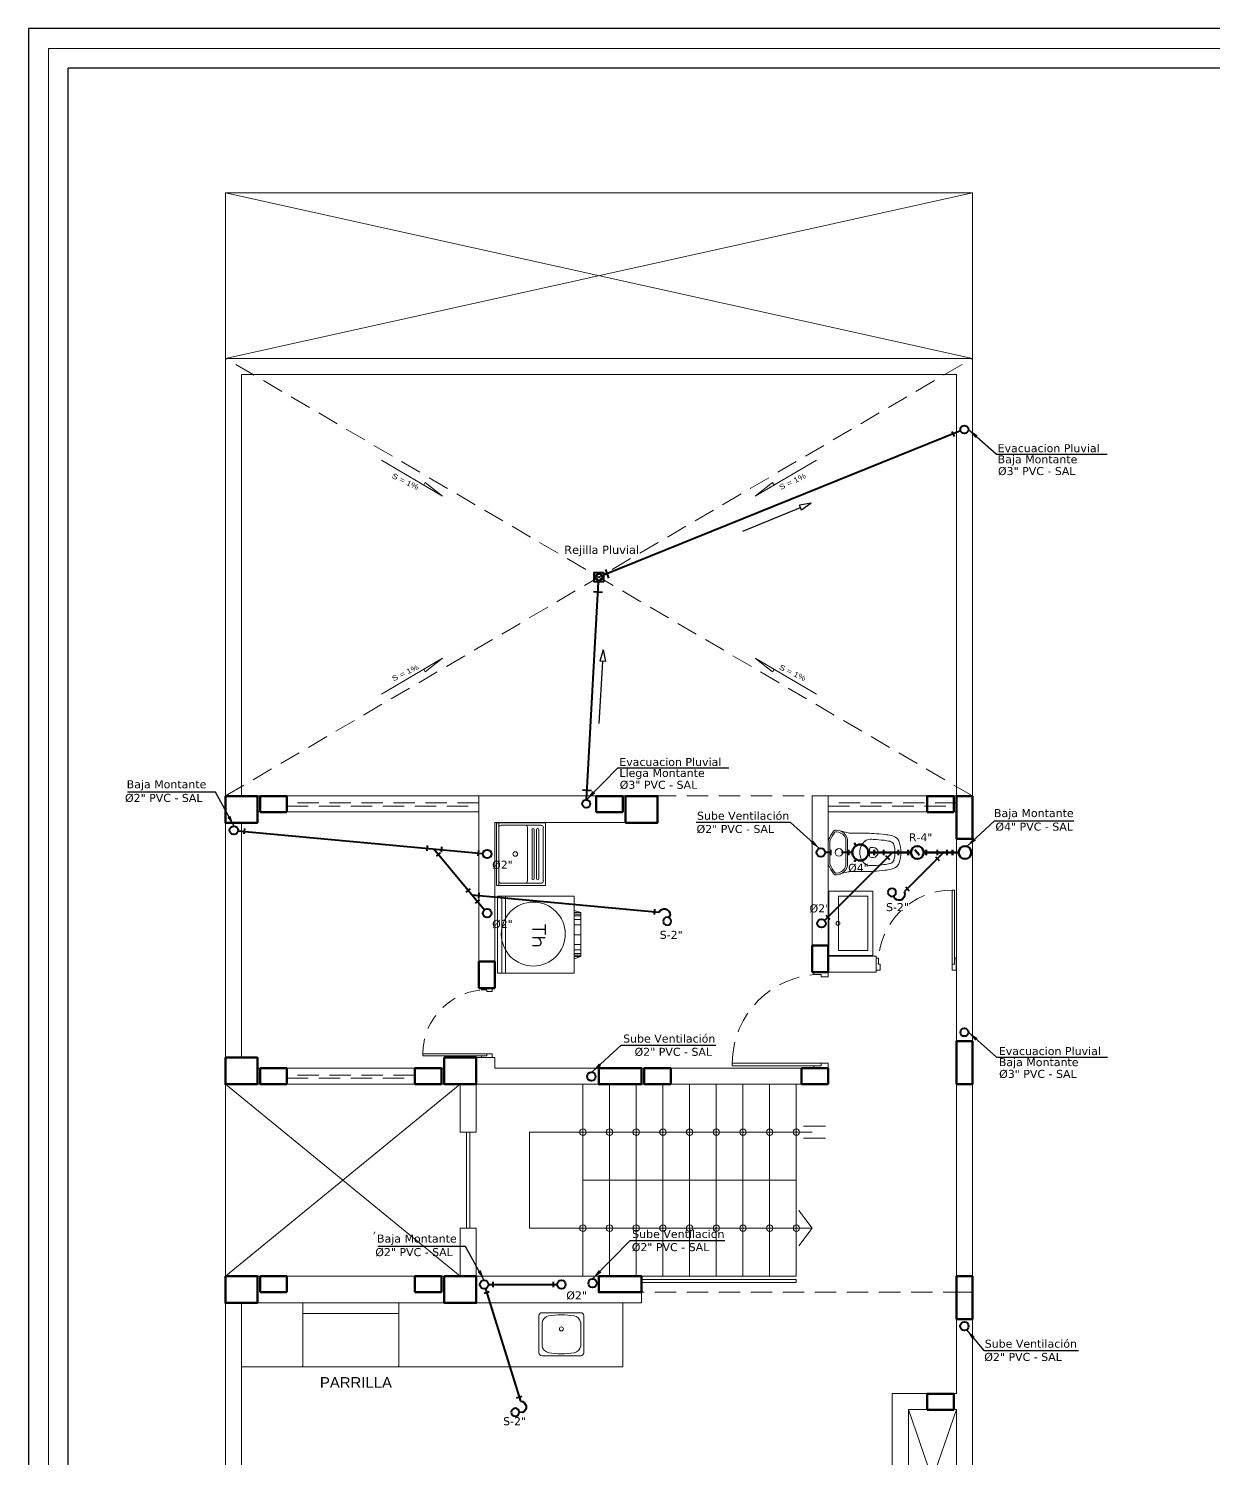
# Model space of a CAD drawing. Header units: millimetres. Extents: x 821 to 906, y 83 to 185.
# Drawn here: x 869.09 to 880.19, y 171.47 to 184.87 of the extents above; entities that cross this region are included whole.
import ezdxf

# ---------------------------------------------------------------- set-up
doc = ezdxf.new("R2010")
doc.units = ezdxf.units.MM
doc.linetypes.add('HIDDEN', pattern=[0.375, 0.25, -0.125])
doc.linetypes.add('HIDDEN2', pattern=[0.1875, 0.125, -0.0625])
for name, color, linetype, lineweight in [('COLUMNAS', 3, 'Continuous', 80), ('evacuacion pluvial', 3, 'Continuous', 40), ('Muro Alto', 1, 'Continuous', 80), ('Muro sin techar', 160, 'Continuous', 40), ('P6', 255, 'Continuous', 20), ('Pluma 0.1', 1, 'Continuous', 9), ('red desague', 73, 'Continuous', 80), ('Redesecundaria', 217, 'Continuous', 40), ('Tex. accesorios', 7, 'Continuous', 5)]:
    doc.layers.add(name, color=color, linetype=linetype, lineweight=lineweight)
for name, color, linetype in [('Sanitarios', 135, 'Continuous'), ('Texto', 5, 'Continuous'), ('Textos', 143, 'Continuous')]:
    doc.layers.add(name, color=color, linetype=linetype)
doc.styles.add('ARIAL', font='arial.ttf', dxfattribs={"width": 1.2})
doc.styles.add('R120-50', font='romans.shx', dxfattribs={"width": 1.3, "height": 0.12})
doc.styles.add('style1', font='arial.ttf')
doc.styles.add('style4', font='verdanab.ttf', dxfattribs={"height": 0.1})
doc.styles.add('textcosan', font='verdana.ttf', dxfattribs={"height": 0.1})
doc.dimstyles.new('dimension horizontal', dxfattribs={"dimtxt": 0.08, "dimasz": 0.1, "dimexe": 0.15, "dimexo": 0.3, "dimgap": 0.01, "dimtad": 2, "dimtih": 1, "dimtoh": 1, "dimzin": 1, "dimtxsty": 'style4', "dimblk": 'ARCHTICK', "dimcen": 0.08, "dimadec": 0, "dimazin": 0, "dimtfac": 1, "dimtmove": 0, "dimatfit": 3, "dimfxl": 1, "dimarcsym": 0})

# ---------------------------------------------------------------- blocks, each defined once
blk = doc.blocks.new('REFREFREC')
at = {"layer": 'COLUMNAS', "color": 1, "lineweight": 80, "ltscale": 0.2}
for points in [[(10642.191, -16633.204), (10642.491, -16633.204), (10642.491, -16633.454), (10642.191, -16633.454)], [(10645.941, -16633.204), (10646.241, -16633.204), (10646.241, -16633.454), (10645.941, -16633.454)], [(10649.041, -16633.606), (10649.191, -16633.606), (10649.191, -16633.204), (10649.041, -16633.204)], [(10649.041, -16635.904), (10649.191, -16635.904), (10649.191, -16635.501), (10649.041, -16635.501)], [(10642.191, -16635.654), (10642.491, -16635.654), (10642.491, -16635.904), (10642.191, -16635.904)], [(10644.241, -16635.654), (10644.541, -16635.654), (10644.541, -16635.904), (10644.241, -16635.904)], [(10645.689, -16635.754), (10645.689, -16635.904), (10646.091, -16635.904), (10646.091, -16635.754)], [(10642.191, -16637.704), (10642.491, -16637.704), (10642.491, -16637.954), (10642.191, -16637.954)], [(10644.241, -16637.704), (10644.541, -16637.704), (10644.541, -16637.954), (10644.241, -16637.954)], [(10645.689, -16637.704), (10645.689, -16637.854), (10646.091, -16637.854), (10646.091, -16637.704)], [(10649.041, -16638.106), (10649.191, -16638.106), (10649.191, -16637.704), (10649.041, -16637.704)], [(10642.341, -16641.854), (10642.191, -16641.854), (10642.191, -16642.104), (10642.341, -16642.104)], [(10649.191, -16641.854), (10649.041, -16641.854), (10649.041, -16642.104), (10649.191, -16642.104)], [(10642.192, -16644.559), (10642.342, -16644.559), (10642.342, -16644.257), (10642.192, -16644.257)], [(10649.191, -16644.304), (10649.041, -16644.304), (10649.041, -16644.554), (10649.191, -16644.554)], [(10642.341, -16645.254), (10642.191, -16645.254), (10642.191, -16645.554), (10642.341, -16645.554)]]:
    blk.add_lwpolyline(points, close=True, dxfattribs=at)
at = {"layer": 'Muro Alto', "color": 6, "linetype": 'HIDDEN', "lineweight": 60}
for points in [[(10642.766, -16633.354), (10642.766, -16633.204), (10642.516, -16633.204), (10642.516, -16633.354)], [(10645.916, -16633.354), (10645.916, -16633.204), (10645.666, -16633.204), (10645.666, -16633.354)], [(10649.016, -16633.354), (10649.016, -16633.204), (10648.766, -16633.204), (10648.766, -16633.354)], [(10647.691, -16634.854), (10647.841, -16634.854), (10647.841, -16634.604), (10647.691, -16634.604)], [(10644.566, -16635.004), (10644.716, -16635.004), (10644.716, -16634.754), (10644.566, -16634.754)], [(10642.766, -16635.904), (10642.766, -16635.754), (10642.516, -16635.754), (10642.516, -16635.904)], [(10644.216, -16635.904), (10644.216, -16635.754), (10643.966, -16635.754), (10643.966, -16635.904)], [(10646.366, -16635.904), (10646.366, -16635.754), (10646.116, -16635.754), (10646.116, -16635.904)], [(10647.841, -16635.904), (10647.841, -16635.754), (10647.591, -16635.754), (10647.591, -16635.904)], [(10642.766, -16637.854), (10642.766, -16637.704), (10642.516, -16637.704), (10642.516, -16637.854)], [(10644.216, -16637.854), (10644.216, -16637.704), (10643.966, -16637.704), (10643.966, -16637.854)], [(10649.016, -16638.954), (10649.016, -16638.804), (10648.766, -16638.804), (10648.766, -16638.954)], [(10649.016, -16640.404), (10649.016, -16640.254), (10648.766, -16640.254), (10648.766, -16640.404)]]:
    blk.add_lwpolyline(points, close=True, dxfattribs=at)
blk = doc.blocks.new('puertas sss')
at = {"color": 251, "lineweight": 0, "true_color": 0x636466}
for p, q in [((2962.35, 159.017), (2962.215, 159.017)), ((2962.215, 159.017), (2962.215, 158.972)), ((2962.35, 159.017), (2962.215, 159.017)), ((2962.215, 158.972), (2962.282, 158.972)), ((2962.282, 158.972), (2962.282, 158.994)), ((2962.282, 158.994), (2962.35, 158.994)), ((2962.35, 158.994), (2962.35, 159.017)), ((2962.215, 158.117), (2962.215, 158.162)), ((2962.215, 158.162), (2962.282, 158.162)), ((2962.35, 158.117), (2962.215, 158.117)), ((2962.35, 158.117), (2962.215, 158.117)), ((2962.282, 158.162), (2962.282, 158.139)), ((2962.282, 158.139), (2962.282, 158.162)), ((2962.282, 158.162), (2963.115, 158.162)), ((2962.282, 158.139), (2962.35, 158.139)), ((2963.115, 158.139), (2962.282, 158.139)), ((2962.35, 158.139), (2962.35, 158.117)), ((2963.115, 158.162), (2963.115, 158.139))]:
    blk.add_line(p, q, dxfattribs=at)
at = {"color": 251, "linetype": 'HIDDEN', "lineweight": 0, "ltscale": 0.8, "true_color": 0x636466}
blk.add_arc((2962.282, 158.162), 0.833, 0, 90, dxfattribs=at)
blk = doc.blocks.new('poza lavaropa')
at = {"color": 251, "lineweight": 0, "true_color": 0x636466}
for p, q in [((3035.289, 158.071), (3035.748, 158.071)), ((3035.332, 158.05), (3035.706, 158.05)), ((3035.578, 158.028), (3035.578, 157.527)), ((3035.727, 158.028), (3035.727, 157.527)), ((3035.748, 158.071), (3035.748, 157.484)), ((3035.748, 157.484), (3035.289, 157.484)), ((3035.706, 157.506), (3035.332, 157.506))]:
    blk.add_line(p, q, dxfattribs=at)
for points in [[(3035.289, 158.071), (3035.289, 157.484)], [(3035.311, 157.484), (3035.311, 158.071)], [(3035.621, 158.007), (3035.621, 157.548)], [(3035.642, 158.007), (3035.642, 157.548)], [(3035.663, 158.007), (3035.663, 157.548)], [(3035.685, 158.007), (3035.685, 157.548)]]:
    blk.add_lwpolyline(points, dxfattribs=at)
blk.add_circle((3035.464, 157.78), 0.0213, dxfattribs=at)
for centre, radius, start, end in [((3035.332, 158.028), 0.0212, 89.9999, 179.9999), ((3035.557, 158.028), 0.0212, 359.9999, 89.9999), ((3035.631, 158.007), 0.0106, 359.9999, 179.9999), ((3035.674, 158.007), 0.0106, 359.9999, 179.9999), ((3035.706, 158.028), 0.0212, 359.9999, 89.9999), ((3035.332, 157.527), 0.0212, 179.9999, 269.9999), ((3035.557, 157.527), 0.0212, 269.9999, 359.9999), ((3035.631, 157.548), 0.0106, 179.9999, 359.9999), ((3035.674, 157.548), 0.0106, 179.9999, 359.9999), ((3035.706, 157.527), 0.0212, 269.9999, 359.9999)]:
    blk.add_arc(centre, radius, start, end, dxfattribs=at)
blk = doc.blocks.new('lavaseca')
at = {"color": 251, "lineweight": 0, "true_color": 0x636466}
for p, q in [((3035.33, 158.124), (3035.33, 158.844)), ((3035.33, 158.844), (3036.05, 158.844)), ((3035.37, 158.844), (3035.37, 158.124)), ((3035.405, 158.844), (3035.405, 158.124)), ((3036.05, 158.844), (3036.05, 158.124)), ((3036.111, 158.691), (3036.05, 158.691)), ((3036.111, 158.676), (3036.05, 158.676)), ((3036.111, 158.66), (3036.05, 158.66)), ((3036.111, 158.627), (3036.05, 158.627)), ((3036.111, 158.576), (3036.05, 158.576)), ((3036.111, 158.484), (3036.05, 158.484)), ((3036.111, 158.393), (3036.05, 158.393)), ((3036.111, 158.341), (3036.05, 158.341)), ((3036.111, 158.309), (3036.05, 158.309)), ((3036.111, 158.293), (3036.05, 158.293)), ((3036.111, 158.278), (3036.05, 158.278)), ((3035.33, 158.124), (3036.05, 158.124))]:
    blk.add_line(p, q, dxfattribs=at)
blk.add_lwpolyline([(3036.05, 158.71), (3036.05, 158.259), (3036.111, 158.278), (3036.111, 158.691)], close=True, dxfattribs=at)
blk = doc.blocks.new('dfbdb')
at = {"color": 251, "lineweight": 0, "true_color": 0x636466, "elevation": 0}
for points in [[(3106.067, -99.512), (3106.067, -98.842), (3106.527, -98.842), (3106.527, -99.512)], [(3106.167, -99.462), (3106.167, -98.892), (3106.477, -98.892), (3106.477, -99.462)]]:
    blk.add_lwpolyline(points, close=True, dxfattribs=at)
at = {"color": 251, "lineweight": 0, "true_color": 0x636466}
blk.add_circle((3106.164, -99.177, 0), 0.02, dxfattribs=at)
blk = doc.blocks.new('ino')
at = {"color": 251, "lineweight": 0, "true_color": 0x636466, "extrusion": (-0.000695462, -1.32202e-15, 1)}
for p, q in [((2966.547, 159.634, 0), (2966.547, 159.742, 0)), ((2966.606, 159.828, 0), (2966.63, 159.823, 0)), ((2966.697, 159.634, 0), (2966.697, 159.74, 0)), ((2966.712, 159.634, 0), (2966.712, 159.74, 0)), ((2966.547, 159.634, 0), (2966.547, 159.525, 0)), ((2966.697, 159.634, 0), (2966.697, 159.527, 0)), ((2966.712, 159.634, 0), (2966.712, 159.527, 0)), ((2966.917, 159.661, 0), (2966.917, 159.634, 0)), ((2966.917, 159.607, 0), (2966.917, 159.634, 0)), ((2966.952, 159.681, 0), (2966.937, 159.681, 0)), ((2966.952, 159.587, 0), (2966.937, 159.587, 0)), ((2966.606, 159.439, 0), (2966.63, 159.444, 0))]:
    blk.add_line(p, q, dxfattribs=at)
at = {"color": 251, "lineweight": 0, "true_color": 0x636466, "extrusion": (-0.000695462, -1.32202e-15, 1), "elevation": -2.063}
blk.add_lwpolyline([(2967.173, 159.767, 0.105815), (2967.12, 159.792, 0.021734), (2967.06, 159.802, 0.017071), (2966.958, 159.811, 0.008371), (2966.871, 159.814), (2966.735, 159.814, -0.060284), (2966.716, 159.816), (2966.651, 159.832, 0.050432), (2966.632, 159.838), (2966.609, 159.843, 0.296342), (2966.58, 159.832, 0.045212), (2966.534, 159.755, 0.112247), (2966.531, 159.742), (2966.531, 159.634), (2966.531, 159.525, 0.112247), (2966.534, 159.513, 0.045212), (2966.58, 159.435, 0.296342), (2966.609, 159.424), (2966.632, 159.429, 0.049523), (2966.651, 159.435), (2966.652, 159.436), (2966.716, 159.451, -0.060284), (2966.735, 159.454), (2966.871, 159.454, 0.008371), (2966.958, 159.457, 0.017071), (2967.06, 159.466, 0.021734), (2967.12, 159.476, 0.105815), (2967.173, 159.501, 0.128647), (2967.195, 159.535, 0.084162), (2967.211, 159.634, 0.083997), (2967.195, 159.733, 0.128647)], format="xyb", close=True, dxfattribs=at)
at = {"color": 251, "lineweight": 0, "true_color": 0x636466, "extrusion": (-0.000695462, -1.32202e-15, 1)}
for centre, radius in [((2966.78, 159.714, -2.063), 0.0075), ((2966.631, 159.634, -2.063), 0.035), ((2966.631, 159.634, -2.063), 0.035), ((2966.78, 159.554, -2.063), 0.0075)]:
    blk.add_circle(centre, radius, dxfattribs=at)
for centre, radius, start, end in [((2966.559, 159.742, -2.063), 0.013, 154.382, 180), ((2966.985, 159.538, -2.063), 0.485, 144.0272, 154.382), ((2966.603, 159.816, -2.063), 0.013, 78, 144.0272), ((2966.611, 159.74, -2.063), 0.085, 0, 78), ((2966.611, 159.74, -2.063), 0.1, 0, 66.4517), ((2966.967, 159.634, -2.063), 0.14, 130.1762, 180.0038), ((2966.921, 159.687, -2.063), 0.07, 87.777, 130.0983), ((2966.825, 157.214, -2.063), 2.545, 87.0658, 87.777), ((2966.877, 158.313, -2.063), 1.445, 83.0015, 86.9136), ((2966.975, 159.107, -2.063), 0.645, 78.0475, 83.0279), ((2967.088, 159.655, -2.063), 0.085, 72.2801, 76.8274), ((2967.099, 159.689, -2.063), 0.05, 15.6837, 72.2801), ((2966.91, 159.636, -2.063), 0.246, 359.56, 15.6385), ((2966.966, 159.634, -2.063), 0.14, 180, 229.9017), ((2966.936, 159.661, -2.063), 0.02, 90, 180), ((2966.936, 159.607, -2.063), 0.02, 180, 270), ((2966.951, 159.634, -2.063), 0.047, 0, 90), ((2966.951, 159.634, -2.063), 0.047, 270, 0), ((2966.911, 159.631, -2.063), 0.245, 344.3163, 0.4411), ((2966.559, 159.525, -2.063), 0.013, 180, 205.618), ((2966.985, 159.729, -2.063), 0.485, 205.618, 215.9728), ((2966.603, 159.452, -2.063), 0.013, 215.9728, 282), ((2966.611, 159.527, -2.063), 0.085, 282, 0), ((2966.611, 159.527, -2.063), 0.1, 293.3405, 0), ((2966.921, 159.58, -2.063), 0.07, 229.9017, 272.223), ((2966.825, 162.053, -2.063), 2.545, 272.223, 272.9342), ((2966.877, 160.954, -2.063), 1.445, 273.0864, 276.9985), ((2966.975, 160.16, -2.063), 0.645, 276.9721, 281.9525), ((2967.088, 159.612, -2.063), 0.085, 283.1726, 287.7199), ((2967.099, 159.579, -2.063), 0.05, 287.7199, 344.3163)]:
    blk.add_arc(centre, radius, start, end, dxfattribs=at)
blk = doc.blocks.new('rgergeg')
at = {"color": 251, "lineweight": 0, "true_color": 0x636466}
for p, q in [((10594.564, -16435.25), (10594.564, -16435.611)), ((10594.594, -16435.22), (10594.939, -16435.22)), ((10594.655, -16435.25), (10594.878, -16435.25)), ((10594.969, -16435.25), (10594.969, -16435.611)), ((10594.655, -16435.611), (10594.878, -16435.611)), ((10594.594, -16435.641), (10594.939, -16435.641))]:
    blk.add_line(p, q, dxfattribs=at)
blk.add_circle((10594.716, -16435.43), 0.0185, dxfattribs=at)
blk.add_circle((10594.716, -16435.43), 0.0185, dxfattribs=at)
for centre, radius, start, end in [((10594.594, -16435.25), 0.03, 90, 180), ((10595.335, -16435.431), 0.75, 170.9213, 189.0787), ((10594.668, -16435.324), 0.075, 100.1148, 170.9213), ((10594.787, -16434.481), 0.75, 259.8852, 259.8855), ((10594.787, -16435.989), 0.75, 100.1145, 100.1148), ((10594.747, -16434.481), 0.75, 280.1145, 280.1148), ((10594.865, -16435.324), 0.075, 9.0787, 79.8852), ((10594.747, -16435.989), 0.75, 79.8852, 79.8855), ((10594.939, -16435.25), 0.03, 0, 90), ((10594.199, -16435.431), 0.75, 350.9213, 9.0787), ((10594.594, -16435.611), 0.03, 180, 270), ((10594.668, -16435.537), 0.075, 189.0787, 259.8852), ((10594.787, -16434.873), 0.75, 259.8852, 259.8855), ((10594.865, -16435.537), 0.075, 280.1148, 350.9213), ((10594.747, -16434.873), 0.75, 280.1145, 280.1148), ((10594.939, -16435.611), 0.03, 270, 0)]:
    blk.add_arc(centre, radius, start, end, dxfattribs=at)
blk = doc.blocks.new('TH5G5')
at = {"color": 251, "lineweight": 0, "true_color": 0x636466}
for p, q in [((855.751, 182.825), (848.751, 182.825)), ((848.751, 182.825), (848.751, 162.825)), ((848.751, 181.275), (855.751, 182.825)), ((855.751, 181.275), (848.751, 182.825)), ((855.751, 162.825), (855.751, 182.825)), ((855.751, 181.275), (848.751, 181.275)), ((855.601, 181.125), (848.901, 181.125)), ((848.901, 181.125), (848.901, 177.175)), ((855.601, 171.575), (855.601, 181.125)), ((854.251, 175.525), (854.251, 177.175)), ((854.251, 177.175), (855.751, 177.175)), ((854.401, 177.025), (854.401, 177.175)), ((854.401, 175.675), (854.401, 177.025)), ((854.401, 177.025), (855.601, 177.025)), ((848.901, 176.925), (848.901, 174.725)), ((854.401, 175.675), (854.851, 175.675)), ((854.851, 175.525), (854.851, 175.675)), ((854.251, 175.525), (854.401, 175.525)), ((854.401, 175.525), (854.851, 175.525)), ((854.401, 175.525), (854.401, 175.48)), ((851.126, 175.375), (851.276, 175.375)), ((849.051, 174.625), (850.801, 174.625)), ((854.401, 174.67), (854.401, 174.475)), ((848.901, 174.475), (848.751, 174.475)), ((848.901, 174.475), (848.901, 174.475)), ((848.901, 174.475), (850.951, 174.475)), ((851.101, 174.475), (851.101, 174.025)), ((851.101, 174.475), (854.401, 174.475)), ((851.101, 174.025), (851.101, 174.475)), ((852.101, 173.575), (852.101, 174.475)), ((852.351, 173.575), (852.351, 174.475)), ((852.601, 173.575), (852.601, 174.475)), ((852.851, 173.575), (852.851, 174.475)), ((853.101, 173.575), (853.101, 174.475)), ((853.351, 173.575), (853.351, 174.475)), ((853.601, 173.575), (853.601, 174.475)), ((853.851, 173.575), (853.851, 174.475)), ((854.101, 173.575), (854.101, 174.475)), ((854.169, 174.082), (854.375, 174.082)), ((851.101, 174.025), (850.951, 174.025)), ((851.601, 173.125), (851.601, 174.025)), ((854.169, 173.968), (854.375, 173.968)), ((854.101, 173.575), (852.101, 173.575)), ((852.101, 172.675), (852.101, 173.575)), ((852.351, 172.675), (852.351, 173.575)), ((852.601, 172.675), (852.601, 173.575)), ((852.851, 172.675), (852.851, 173.575)), ((853.101, 172.675), (853.101, 173.575)), ((853.351, 172.675), (853.351, 173.575)), ((853.601, 172.675), (853.601, 173.575)), ((853.851, 172.675), (853.851, 173.575)), ((854.101, 172.675), (854.101, 173.575)), ((851.101, 173.125), (850.951, 173.125)), ((851.101, 173.125), (851.101, 172.675)), ((851.101, 172.675), (851.101, 173.125)), ((852.101, 173.125), (851.601, 173.125)), ((848.901, 172.675), (848.751, 172.675)), ((848.901, 172.675), (850.951, 172.675)), ((851.101, 172.675), (854.101, 172.675)), ((852.651, 172.645), (854.101, 172.645)), ((852.651, 172.615), (854.101, 172.615)), ((854.101, 172.615), (854.101, 172.645)), ((855.601, 172.525), (855.751, 172.525)), ((849.477, 172.425), (849.477, 171.825)), ((850.377, 172.425), (850.377, 171.825)), ((852.476, 171.825), (852.476, 172.425)), ((848.901, 171.825), (852.476, 171.825)), ((855.601, 170.125), (855.151, 171.425)), ((855.601, 170.125), (855.601, 171.425))]:
    blk.add_line(p, q, dxfattribs=at)
for points in [[(848.751, 182.825), (855.751, 182.825), (855.751, 162.825), (848.751, 162.825)], [(848.751, 177.175), (848.751, 181.275), (855.751, 181.275), (855.751, 177.175), (855.601, 177.175), (855.601, 181.125), (848.901, 181.125), (848.901, 177.175)], [(850.951, 174.025), (850.951, 174.475), (848.751, 174.475), (848.751, 177.175), (852.801, 177.175), (852.801, 176.925), (851.276, 176.925), (851.276, 175.375), (851.126, 175.375), (851.126, 177.025), (849.051, 177.025), (849.051, 176.925), (848.901, 176.925), (848.901, 174.725), (849.051, 174.725), (849.051, 174.625), (850.801, 174.625), (850.801, 174.725), (851.276, 174.725), (851.276, 174.625), (854.401, 174.625), (854.401, 174.475), (851.101, 174.475), (851.101, 174.025)], [(855.601, 165.825), (855.751, 165.825), (855.751, 177.175), (854.251, 177.175), (854.251, 175.525), (854.851, 175.525), (854.851, 175.675), (854.401, 175.675), (854.401, 177.025), (855.601, 177.025), (855.601, 171.575), (855.001, 171.575), (855.001, 169.975), (855.601, 169.975)], [(851.011, 174.025), (851.011, 173.125), (851.041, 173.125), (851.041, 174.025)], [(848.751, 166.425), (848.901, 166.425), (848.901, 172.425), (852.651, 172.425), (852.651, 172.675), (851.101, 172.675), (851.101, 173.125), (850.951, 173.125), (850.951, 172.675), (848.751, 172.675)], [(849.477, 171.825), (849.477, 172.325), (850.377, 172.325), (850.377, 171.825)], [(855.151, 171.425), (855.601, 171.425), (855.601, 170.125), (855.151, 170.125)], [(855.151, 171.425), (855.601, 171.425), (855.601, 170.125), (855.151, 170.125)]]:
    blk.add_lwpolyline(points, close=True, dxfattribs=at)
for points in [[(848.751, 177.175), (851.876, 177.175)], [(851.126, 177.175), (851.126, 175.375)], [(848.901, 175.725), (848.901, 176.925)], [(848.751, 172.675), (850.951, 174.475)], [(850.951, 172.675), (848.751, 174.475)], [(854.101, 174.475), (854.101, 173.575)], [(854.251, 174.025), (851.601, 174.025)], [(854.101, 173.575), (854.101, 172.675)], [(854.251, 173.125), (854.125, 173.29)], [(854.251, 173.125), (852.101, 173.125)], [(854.251, 173.125), (854.125, 172.96)], [(855.601, 169.975), (855.001, 169.975), (855.001, 171.575), (855.601, 171.575)], [(855.751, 171.575), (855.751, 171.575), (855.751, 169.975)], [(855.601, 171.425), (855.151, 170.125)]]:
    blk.add_lwpolyline(points, dxfattribs=at)
for centre in [(852.101, 174.025), (852.351, 174.025), (852.601, 174.025), (852.851, 174.025), (853.101, 174.025), (853.351, 174.025), (853.601, 174.025), (853.851, 174.025), (854.101, 174.025), (852.101, 173.125), (852.351, 173.125), (852.601, 173.125), (852.851, 173.125), (853.101, 173.125), (853.351, 173.125), (853.601, 173.125), (853.851, 173.125), (854.101, 173.125)]:
    blk.add_circle(centre, 0.03, dxfattribs=at)
blk.add_open_spline([(850.142, 173.069), (850.146, 173.078), (850.149, 173.086), (850.152, 173.091)], degree=3, dxfattribs=at)
at = {"layer": 'Muro sin techar', "color": 251, "linetype": 'HIDDEN', "lineweight": 0, "ltscale": 0.8, "true_color": 0x636466}
for p, q in [((855.751, 177.175), (848.751, 181.275)), ((852.476, 172.525), (855.601, 172.525))]:
    blk.add_line(p, q, dxfattribs=at)
for points in [[(848.751, 177.175), (855.751, 181.275)], [(851.876, 177.175), (854.251, 177.175)], [(849.326, 177.08), (851.126, 177.08), (851.126, 177.11), (849.326, 177.11)], [(850.526, 174.56), (849.326, 174.56)], [(849.326, 174.53), (850.526, 174.53)]]:
    blk.add_lwpolyline(points, dxfattribs=at)
blk.add_lwpolyline([(854.401, 177.08), (855.601, 177.08), (855.601, 177.11), (854.401, 177.11)], close=True, dxfattribs=at)
at = {"layer": 'Sanitarios', "color": 251, "lineweight": 0, "true_color": 0x636466}
blk.add_circle((851.636, 175.881), 0.3, dxfattribs=at)
at = {"color": 251, "lineweight": 0, "true_color": 0x636466}
for name, p in [('REFREFREC', (-9793.44, 16810.378)), ('poza lavaropa', (-2183.997, 18.851)), ('ino', (-2112.131, 17.012, 0)), ('lavaseca', (-2184.03, 17.391))]:
    blk.add_blockref(name, p, dxfattribs=at)
for name, p, xscale, yscale, zscale, rotation in [('dfbdb', (-1927.147, 87.166, 0), -0.8955223880607751, 0.8955223880607751, 0.8955223880607751, 180), ('puertas sss', (987.365, -2292.969), 0.8333333333319859, 0.8333333333319859, 0.8333333333319859, 90)]:
    blk.add_blockref(name, p, dxfattribs=dict(at, xscale=xscale, yscale=yscale, zscale=zscale, rotation=rotation))
at = {"color": 251, "lineweight": 0, "true_color": 0x636466, "xscale": -1}
blk.add_blockref('puertas sss', (3816.616, 16.508), dxfattribs=at)
at = {"color": 251, "lineweight": 0, "true_color": 0x636466, "xscale": -0.7222222223919047, "yscale": 0.7222222223919047, "zscale": 0.7222222223919047}
blk.add_blockref('puertas sss', (2990.627, 60.529), dxfattribs=at)
at = {"color": 251, "lineweight": 0, "true_color": 0x636466, "xscale": -1, "rotation": 90}
blk.add_blockref('rgergeg', (-15583.531, 10766.897), dxfattribs=at)
at = {"color": 251, "lineweight": 0, "true_color": 0x636466, "insert": (849.636, 171.729), "char_height": 0.1, "attachment_point": 1, "style": 'style1'}
blk.add_mtext_dynamic_manual_height_columns('PARRILLA', width=1.00561, gutter_width=12.5, heights=[0], dxfattribs=at)
at = {"layer": 'Textos', "color": 251, "lineweight": 0, "true_color": 0x636466, "insert": (851.627, 175.861), "char_height": 0.12, "width": 1.9236, "attachment_point": 8, "rotation": 270, "style": 'R120-50'}
blk.add_mtext('Th', dxfattribs=at)
blk = doc.blocks.new('_ARCHTICK')
at = {"color": 0, "linetype": 'ByBlock', "const_width": 0.15}
blk.add_lwpolyline([(-0.5, -0.5), (0.5, 0.5)], dxfattribs=at)
blk = doc.blocks.new('A$C2B1D66C4')
at = {"layer": 'Redesecundaria', "ltscale": 0.05}
blk.add_line((0.087, 0.092), (0.066, 0.071), dxfattribs=at)
blk.add_circle((0.037, 0.046), 0.0375, dxfattribs=at)
blk.add_arc((0.104, 0.04), 0.0549, 313.307, 108.4055, dxfattribs=at)
blk = doc.blocks.new('A$C64B9586D')
at = {"layer": 'red desague'}
for p, q in [((0.025, 0.086), (-0.025, 0.086)), ((-0.024, -0.022), (0.024, 0.022)), ((0.025, -0.082), (-0.025, -0.082))]:
    blk.add_line(p, q, dxfattribs=at)
blk.add_circle((0, 0), 0.06, dxfattribs=at)
blk = doc.blocks.new('SENTIDO')
at = {"layer": 'red desague', "lineweight": 30}
for p, q in [((233.658, 169.386), (233.628, 168.46)), ((233.622, 168.29), (233.587, 168.461)), ((233.669, 168.459), (233.587, 168.461)), ((233.622, 168.29), (233.669, 168.459))]:
    blk.add_line(p, q, dxfattribs=at)
blk = doc.blocks.new('HTRHTRHTR')
for p, q in [((3391.88, 437.54), (3391.88, -165.78)), ((4244.53, 437.54), (3391.88, 437.54)), ((3400.57, -157.09), (3400.57, 428.85)), ((4235.83, 428.85), (3400.57, 428.85))]:
    blk.add_line(p, q)
at = {"layer": 'P6', "color": 7}
for p, q in [((3396.22, -161.44), (3396.22, 433.19)), ((3396.22, 433.19), (4240.18, 433.19))]:
    blk.add_line(p, q, dxfattribs=at)

msp = doc.modelspace()

# ---------------------------------------------------------------- linework, layer by layer
at = {"layer": 'evacuacion pluvial'}
for p, q in [((877.821, 181.095), (874.475, 179.743)), ((877.74, 181.089), (877.759, 181.043)), ((874.494, 179.796), (874.522, 179.716)), ((874.314, 177.639), (874.428, 179.681)), ((874.381, 179.59), (874.465, 179.585)), ((874.277, 177.731), (874.361, 177.726))]:
    msp.add_line(p, q, dxfattribs=at)
msp.add_lwpolyline([(874.475, 179.769), (874.475, 179.681), (874.387, 179.681), (874.387, 179.769)], close=True, dxfattribs=at)
for centre, radius in [((877.856, 181.109), 0.0375), ((874.431, 179.725), 0.03), ((874.312, 177.602), 0.0375), ((877.857, 175.46), 0.0375)]:
    msp.add_circle(centre, radius, dxfattribs=at)
at = {"layer": 'Pluma 0.1'}
for points in [[(872.392, 180.82), (872.966, 180.484), (872.804, 180.612), (872.789, 180.587)], [(876.47, 180.82), (875.896, 180.484), (876.058, 180.612), (876.073, 180.587)], [(872.392, 178.63), (872.966, 178.966), (872.804, 178.837), (872.789, 178.863)], [(876.47, 178.63), (875.896, 178.966), (876.058, 178.837), (876.073, 178.863)]]:
    msp.add_lwpolyline(points, dxfattribs=at)
at = {"layer": 'red desague'}
for p, q in [((876.956, 177.145, 0), (877.355, 177.145, 0)), ((877.011, 177.17), (877.011, 177.12)), ((877.475, 177.145, 0), (877.801, 177.145, 0)), ((877.745, 177.17, 0), (877.745, 177.12, 0))]:
    msp.add_line(p, q, dxfattribs=at)
for centre, radius in [((876.881, 177.145), 0.075), ((877.861, 177.145, 0), 0.0597)]:
    msp.add_circle(centre, radius, dxfattribs=at)
at = {"layer": 'Redesecundaria', "ltscale": 0.05}
for p, q in [((871.048, 177.349), (873.344, 177.135)), ((872.822, 177.21), (872.817, 177.16)), ((872.885, 177.178), (873.359, 176.607)), ((872.909, 177.111), (872.947, 177.143)), ((872.957, 177.197), (872.952, 177.147)), ((876.546, 176.509), (877.182, 177.145)), ((877.099, 177.17), (877.099, 177.12)), ((877.118, 177.117), (877.154, 177.081)), ((877.235, 177.17), (877.235, 177.12)), ((877.662, 177.145, 0), (877.292, 176.776, 0)), ((877.601, 177.17, 0), (877.601, 177.12, 0)), ((877.691, 177.17, 0), (877.691, 177.12, 0)), ((873.188, 176.773), (873.227, 176.805)), ((873.241, 176.749), (874.994, 176.585)), ((873.304, 176.718), (873.309, 176.767)), ((877.303, 176.822, 0), (877.338, 176.787, 0)), ((873.275, 176.669), (873.314, 176.701)), ((874.951, 176.564), (874.956, 176.614)), ((873.367, 173.058), (873.696, 172.004)), ((873.395, 173.097), (874.039, 173.097)), ((873.66, 172.035), (873.708, 172.05))]:
    msp.add_line(p, q, dxfattribs=at)
at = {"layer": 'Redesecundaria', "linetype": 'HIDDEN2', "ltscale": 1.5}
for p, q in [((871.108, 177.369), (871.103, 177.319)), ((873.301, 177.164), (873.297, 177.114)), ((876.604, 177.12), (876.604, 177.17)), ((877.585, 177.104, 0), (877.62, 177.069, 0)), ((876.558, 176.557, 0), (876.594, 176.521, 0)), ((873.438, 173.122), (873.438, 173.072)), ((874.002, 173.122), (874.002, 173.072)), ((873.402, 173.027), (873.355, 173.013))]:
    msp.add_line(p, q, dxfattribs=at)
at = {"layer": 'Redesecundaria', "linetype": 'HIDDEN2', "ltscale": 0.7}
for p, q in [((876.806, 177.145), (876.551, 177.145)), ((876.77, 177.17), (876.77, 177.12))]:
    msp.add_line(p, q, dxfattribs=at)
at = {"layer": 'Redesecundaria', "ltscale": 0.05}
for centre in [(871.009, 177.353), (873.384, 177.131), (876.511, 177.145), (873.384, 176.577), (876.518, 176.481), (874.36, 175.046), (873.355, 173.097), (874.079, 173.097), (874.372, 173.11), (877.856, 172.706)]:
    msp.add_circle(centre, 0.04, dxfattribs=at)

# ---------------------------------------------------------------- block references
at = {"color": 251, "lineweight": 60, "xscale": 0.04279462122516643, "yscale": 0.04279462122516643, "zscale": 0.04279462122516643}
msp.add_blockref('HTRHTRHTR', (723.932, 166.141), dxfattribs=at)
msp.add_blockref('TH5G5', (22.18, 0.5))
at = {"yscale": 0.6309740406839792, "zscale": 0.6309740406839792}
for p, xscale, rotation in [((925.3, 355.391), -0.6309740406839792, 110.1593519520687), ((736.978, 297.789), -0.6309740406839793, 174.951924466959)]:
    msp.add_blockref('SENTIDO', p, dxfattribs=dict(at, xscale=xscale, rotation=rotation))
at = {"rotation": 90.00000000346061}
msp.add_blockref('A$C64B9586D', (877.415, 177.145), dxfattribs=at)
at = {"xscale": -1}
for p, rotation in [((877.16, 176.827, 0), 158.7271306444968), ((875.039, 176.451), 288.3939041570015), ((873.589, 171.911), 221.0841492563253)]:
    msp.add_blockref('A$C2B1D66C4', p, dxfattribs=dict(at, rotation=rotation))

# ---------------------------------------------------------------- texts
at = {"layer": 'evacuacion pluvial', "lineweight": 13, "style": 'textcosan'}
for s, p in [('Evacuacion Pluvial', (878.168, 180.896)), ('Baja Montante', (878.168, 180.792)), ('Ø3" PVC - SAL', (878.171, 180.682)), ('Evacuacion Pluvial', (874.622, 177.956)), ('Llega Montante', (874.623, 177.853)), ('Ø3" PVC - SAL', (874.626, 177.742)), ('Evacuacion Pluvial', (878.179, 175.247)), ('Ø3" PVC - SAL', (878.182, 175.033)), ('Baja Montante', (878.179, 175.143))]:
    msp.add_text(s, height=0.075, dxfattribs=at).set_placement(p)
at = {"layer": 'evacuacion pluvial', "style": 'textcosan'}
msp.add_text('Rejilla Pluvial', height=0.07716, dxfattribs=at).set_placement((874.106, 179.943, 0))
at = {"layer": 'Tex. accesorios', "color": 4, "ltscale": 0.05, "char_height": 0.0492, "style": 'ARIAL'}
for insert, attachment_point, rotation in [((872.748, 180.585), 3, 334.115), ((876.114, 180.585), 1, 25.885), ((872.748, 178.865), 9, 25.885), ((876.114, 178.865), 7, 334.115)]:
    msp.add_mtext('S = 1%', dxfattribs=dict(at, insert=insert, attachment_point=attachment_point, rotation=rotation))
at = {"layer": 'Texto', "style": 'textcosan'}
for s, p in [('Baja Montante', (870.005, 177.747, 0)), ('Ø2" PVC - SAL', (869.989, 177.619, 0)), ('Baja Montante', (878.133, 177.477)), ('Ø4" PVC - SAL', (878.147, 177.35)), (' R-4"', (877.303, 177.25)), ('Ø4"', (876.766, 176.964)), ('S-2"', (877.122, 176.596, 0)), ('S-2"', (875.001, 176.336)), ('Sube Ventilación', (874.658, 175.364, 0)), ('Ø2" PVC - SAL', (874.765, 175.24, 0)), ('Baja Montante', (872.351, 173.49, 0)), ('Ø2" PVC - SAL', (872.335, 173.363, 0)), ('S-2"', (873.533, 171.779))]:
    msp.add_text(s, height=0.075, dxfattribs=at).set_placement(p)
for s, p in [('Sube Ventilación', (875.35, 177.452, 0)), ('Ø2" PVC - SAL', (875.346, 177.328, 0)), ('Ø2"', (873.43, 176.993)), ('Ø2"', (876.405, 176.584)), ('Ø2"', (873.43, 176.438)), ('Sube Ventilación', (874.743, 173.533, 0)), ('Ø2" PVC - SAL', (874.739, 173.41, 0)), ('Ø2"', (874.125, 172.958)), ('Sube Ventilación', (878.047, 172.505, 0)), ('Ø2" PVC - SAL', (878.043, 172.381, 0))]:
    msp.add_text(s, height=0.075, rotation=360, dxfattribs=at).set_placement(p)

# ---------------------------------------------------------------- leaders
at = {"layer": 'evacuacion pluvial', "lineweight": 13}
for points in [[(877.894, 181.109), (878.158, 180.876), (879.196, 180.876)], [(874.314, 177.639), (874.609, 177.939), (875.648, 177.939)], [(877.894, 175.46), (878.158, 175.227), (879.197, 175.227)]]:
    msp.add_leader(points, dimstyle='dimension horizontal', dxfattribs=at)
at = {"layer": 'Texto'}
for points in [[(871.011, 177.393), (870.836, 177.71), (870.014, 177.71)], [(876.502, 177.178, 0), (876.228, 177.427, 0), (875.342, 177.427, 0)], [(877.88, 177.202, 0), (878.139, 177.441, 0), (878.881, 177.441, 0)], [(874.368, 175.089, 0), (874.641, 175.339, 0), (875.527, 175.339, 0)], [(874.372, 173.15, 0), (874.724, 173.509, 0), (875.61, 173.509, 0)], [(873.357, 173.136), (873.182, 173.454), (872.36, 173.454)], [(877.877, 172.672, 0), (878.04, 172.48, 0), (878.925, 172.48, 0)]]:
    msp.add_leader(points, dimstyle='dimension horizontal', dxfattribs=at)

doc.saveas('drawing.dxf')
